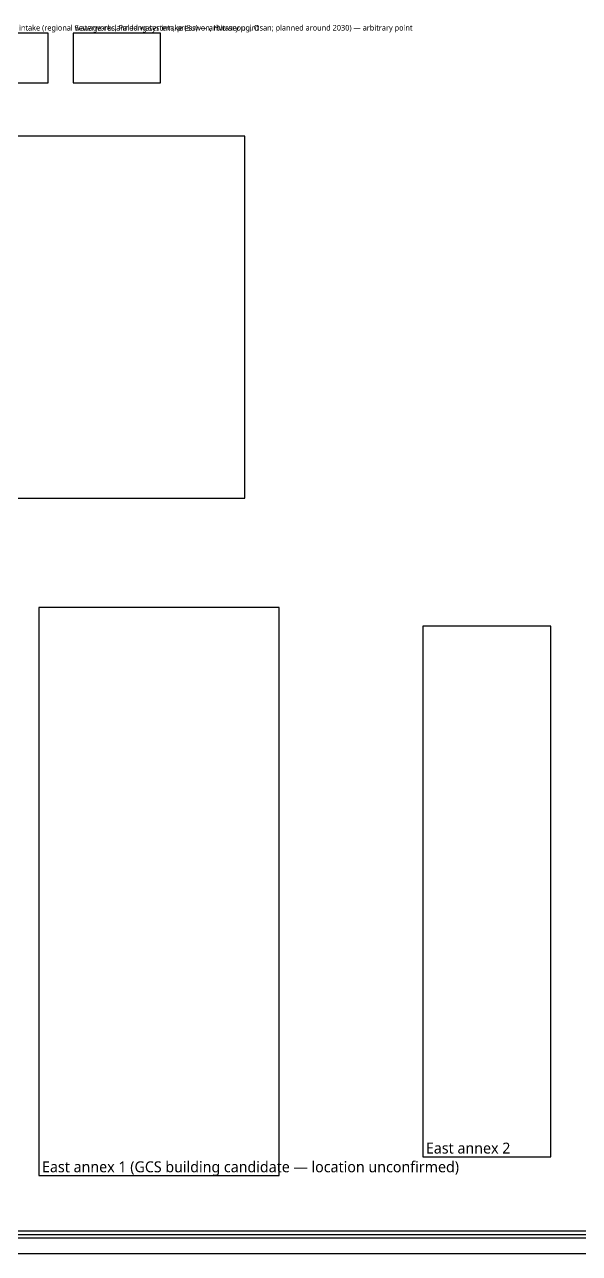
# Model space of a CAD drawing. Header units: metres. Extents: x -1640 to 1560, y -268 to 2338.
# Drawn here: x 68.4 to 246.2, y 1925 to 2318.7 of the extents above; entities that cross this region are included whole.
import ezdxf

# ---------------------------------------------------------------- set-up
doc = ezdxf.new("R2010")
doc.units = ezdxf.units.M
for name, color, linetype in [('AUX', 8, 'Continuous'), ('TEXT', 7, 'Continuous'), ('UTIL_FILL_EXCHANGE_POINT', 2, 'Continuous'), ('UTIL_GAS.BULK_CONCEPT', 2, 'Continuous'), ('UTIL_TEXT', 7, 'Continuous'), ('UTIL_WW.AA_CONCEPT', 3, 'Continuous'), ('UTIL_WW.F_CONCEPT', 2, 'Continuous'), ('UTIL_WW.ORG_CONCEPT', 4, 'Continuous')]:
    doc.layers.add(name, color=color, linetype=linetype)
doc.styles.add('KO', font='malgun.ttf')

msp = doc.modelspace()

# ---------------------------------------------------------------- linework, layer by layer
at = {"layer": 'AUX'}
for points in [[(-150, 2167), (139, 2167), (139, 2283), (-150, 2283)], [(73, 1950), (150, 1950), (150, 2132), (73, 2132)], [(196, 1956), (237, 1956), (237, 2126), (196, 2126)]]:
    msp.add_lwpolyline(points, close=True, dxfattribs=at)
at = {"layer": 'UTIL_FILL_EXCHANGE_POINT'}
for points in [[(48, 2300), (76, 2300), (76, 2316), (48, 2316)], [(84, 2300), (112, 2300), (112, 2316), (84, 2316)]]:
    msp.add_lwpolyline(points, close=True, dxfattribs=at)
at = {"layer": 'UTIL_GAS.BULK_CONCEPT'}
msp.add_line((-316.5, 1925), (430.5, 1925), dxfattribs=at)
at = {"layer": 'UTIL_WW.AA_CONCEPT'}
msp.add_line((-230.7, 1931.1), (479.4, 1931.1), dxfattribs=at)
at = {"layer": 'UTIL_WW.F_CONCEPT'}
msp.add_line((-231.8, 1930), (478.3, 1930), dxfattribs=at)
at = {"layer": 'UTIL_WW.ORG_CONCEPT'}
msp.add_line((-229.6, 1932.2), (480.5, 1932.2), dxfattribs=at)

# ---------------------------------------------------------------- texts
at = {"layer": 'TEXT', "style": 'KO'}
for s, p in [('East annex 2', (197, 1957)), ('East annex 1 (GCS building candidate — location unconfirmed)', (74, 1951))]:
    msp.add_text(s, height=3.5, dxfattribs=at).set_placement(p)
at = {"layer": 'UTIL_TEXT', "style": 'KO'}
for s, p in [('Industrial water intake (regional waterworks, Paldang system, press) — arbitrary point', (48.5, 2316.8)), ('Sewage-reclaimed water intake (Suwon, Hwaseong, Osan; planned around 2030) — arbitrary point', (84.5, 2316.8))]:
    msp.add_text(s, height=1.8, dxfattribs=at).set_placement(p)

doc.saveas('drawing.dxf')
